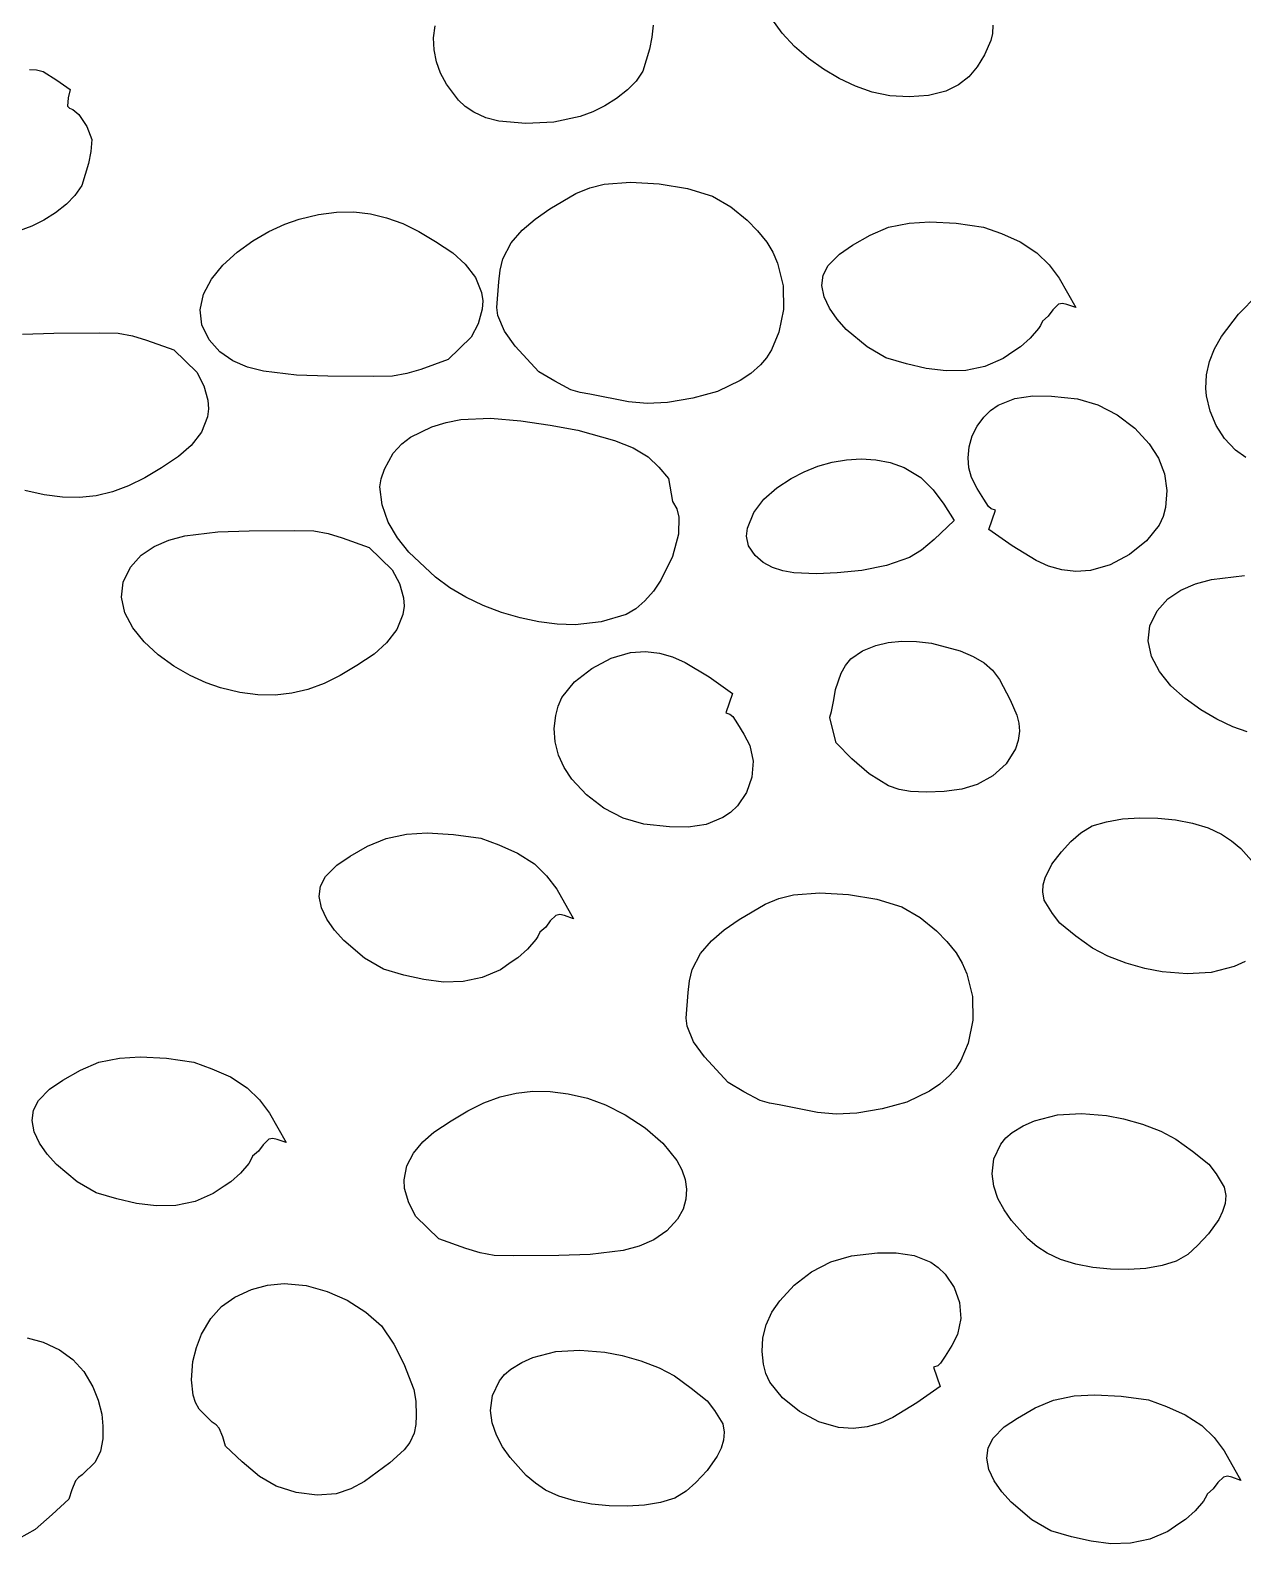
# Model space of a CAD drawing. Extents: x 2 to 598, y 382 to 3498.
# Drawn here: x 216.6 to 343.9, y 575.5 to 734.4 of the extents above; entities that cross this region are included whole.
import ezdxf

# ---------------------------------------------------------------- set-up
doc = ezdxf.new("R2010")
doc.units = 0

msp = doc.modelspace()

# ---------------------------------------------------------------- linework, layer by layer
at = {"layer": 'Calque 1'}
for p, q in [((258.961817, 733.6018), (259.107355, 734.854587)), ((282.011617, 734.9123), (281.88268, 733.678575)), ((295.577309, 734.087452), (294.469207, 735.600475)), ((296.875168, 732.69218), (295.577309, 734.087452)), ((317.693817, 734.9213), (317.65905, 734.063225)), ((259.015298, 732.338041), (258.961817, 733.6018)), ((258.961817, 733.6018), (258.961817, 733.6018)), ((281.88268, 733.678575), (281.635917, 732.4189)), ((298.32893, 731.426512), (296.875168, 732.69218)), ((317.479655, 733.298225), (316.803417, 731.7995)), ((317.65905, 734.063225), (317.479655, 733.298225)), ((259.262542, 731.08855), (259.015298, 732.338041)), ((259.698298, 729.878584), (259.262542, 731.08855)), ((281.635917, 732.4189), (280.942917, 730.0992)), ((299.904739, 730.302299), (298.32893, 731.426512)), ((316.803417, 731.7995), (316.061245, 730.562555)), ((216.525017, 730.2587), (217.266397, 730.21995)), ((217.266397, 730.21995), (217.970427, 730.0417)), ((217.970427, 730.0417), (219.403827, 729.156963)), ((260.317317, 728.7334), (259.698298, 729.878584)), ((280.942917, 730.0992), (280.226592, 729.049037)), ((301.568744, 729.331392), (299.904739, 730.302299)), ((303.287088, 728.525642), (301.568744, 729.331392)), ((315.176217, 729.513887), (314.095289, 728.659527)), ((316.061245, 730.562555), (315.176217, 729.513887)), ((219.403827, 729.156963), (220.781127, 728.1772)), ((220.781127, 728.1772), (220.591227, 727.299613)), ((261.566617, 727.064087), (260.317317, 728.7334)), ((279.339417, 728.1479), (278.179921, 727.220162)), ((280.226592, 729.049037), (279.339417, 728.1479)), ((305.025917, 727.8969), (303.287088, 728.525642)), ((306.869095, 727.506858), (305.025917, 727.8969)), ((312.765417, 728.0055), (310.942601, 727.543636)), ((314.095289, 728.659527), (312.765417, 728.0055)), ((220.591227, 727.299613), (220.523727, 726.4212)), ((220.523727, 726.4212), (220.737527, 726.21685)), ((220.737527, 726.21685), (221.058127, 726.074)), ((262.292001, 726.388323), (261.566617, 727.064087)), ((263.167817, 725.7847), (262.292001, 726.388323)), ((276.960672, 726.447842), (275.685967, 725.822267)), ((278.179921, 727.220162), (276.960672, 726.447842)), ((308.909242, 727.383262), (306.869095, 727.506858)), ((310.942601, 727.543636), (308.909242, 727.383262)), ((221.058127, 726.074), (221.691627, 725.5536)), ((221.691627, 725.5536), (222.524777, 724.29645)), ((264.459967, 725.184706), (263.167817, 725.7847)), ((265.813617, 724.829175), (264.459967, 725.184706)), ((268.631017, 724.592), (265.813617, 724.829175)), ((271.572094, 724.739277), (268.631017, 724.592)), ((274.360105, 725.334762), (271.572094, 724.739277)), ((275.685967, 725.822267), (274.360105, 725.334762)), ((222.524777, 724.29645), (223.077127, 722.9088)), ((222.94794, 721.675075), (222.700927, 720.4154)), ((223.077127, 722.9088), (222.94794, 721.675075)), ((222.700927, 720.4154), (222.008427, 718.0956)), ((275.358608, 717.836141), (276.889917, 718.2202)), ((276.889917, 718.2202), (279.63034, 718.432698)), ((279.63034, 718.432698), (282.653804, 718.272887)), ((282.653804, 718.272887), (285.63585, 717.772408)), ((221.292102, 717.045513), (220.404927, 716.1443)), ((222.008427, 718.0956), (221.292102, 717.045513)), ((271.169417, 715.64), (273.890017, 717.2373)), ((273.890017, 717.2373), (275.358608, 717.836141)), ((285.63585, 717.772408), (288.252017, 716.9629)), ((288.252017, 716.9629), (290.178242, 715.852687)), ((219.245427, 715.216617), (218.026168, 714.444378)), ((220.404927, 716.1443), (219.245427, 715.216617)), ((244.838817, 714.5645), (246.861885, 715.035329)), ((246.861885, 715.035329), (248.765998, 715.283042)), ((248.765998, 715.283042), (250.577533, 715.309737)), ((250.577533, 715.309737), (252.322867, 715.117513)), ((252.322867, 715.117513), (254.028376, 714.708468)), ((269.61672, 714.544994), (271.169417, 715.64)), ((290.178242, 715.852687), (291.893717, 714.4478)), ((216.751451, 713.8189), (215.425577, 713.3315)), ((218.026168, 714.444378), (216.751451, 713.8189)), ((241.665603, 713.263577), (243.32684, 714.038859)), ((243.32684, 714.038859), (244.838817, 714.5645)), ((254.028376, 714.708468), (255.720436, 714.084702)), ((255.720436, 714.084702), (257.425424, 713.248313)), ((268.257242, 713.396775), (269.61672, 714.544994)), ((291.893717, 714.4478), (292.976592, 713.332013)), ((304.80403, 712.872312), (306.749317, 713.7064)), ((306.749317, 713.7064), (308.910005, 714.140362)), ((308.910005, 714.140362), (311.084417, 714.2696)), ((311.084417, 714.2696), (313.838605, 714.125075)), ((313.838605, 714.125075), (316.705817, 713.7281)), ((316.705817, 713.7281), (318.605917, 713.034)), ((238.314855, 711.082238), (239.959982, 712.26819)), ((239.959982, 712.26819), (241.665603, 713.263577)), ((257.425424, 713.248313), (259.169717, 712.2014)), ((259.169717, 712.2014), (260.970617, 711.0092)), ((266.241017, 710.3938), (267.121751, 712.058619)), ((267.121751, 712.058619), (268.257242, 713.396775)), ((292.976592, 713.332013), (293.952517, 712.1281)), ((293.952517, 712.1281), (294.592014, 711.074506)), ((302.968617, 711.8202), (304.80403, 712.872312)), ((318.605917, 713.034), (320.569492, 712.160387)), ((320.569492, 712.160387), (322.327117, 711.0176)), ((236.835097, 709.735255), (238.314855, 711.082238)), ((260.970617, 711.0092), (262.290655, 709.84078)), ((265.957304, 709.200737), (266.241017, 710.3938)), ((294.592014, 711.074506), (295.090509, 709.946191)), ((300.395717, 709.6952), (301.573155, 710.892925)), ((301.573155, 710.892925), (302.968617, 711.8202)), ((322.327117, 711.0176), (323.610767, 709.775055)), ((235.625587, 708.25678), (236.835097, 709.735255)), ((262.290655, 709.84078), (263.360567, 708.441088)), ((265.825017, 707.9872), (265.957304, 709.200737)), ((295.090509, 709.946191), (295.67158, 707.5417)), ((299.735217, 707.6003), (299.868105, 708.674112)), ((299.868105, 708.674112), (300.395717, 709.6952)), ((323.610767, 709.775055), (324.675192, 708.363037)), ((234.791202, 706.676349), (235.625587, 708.25678)), ((263.360567, 708.441088), (264.007555, 706.845702)), ((265.604917, 705.2882), (265.825017, 707.9872)), ((295.67158, 707.5417), (295.709894, 705.067234)), ((299.969696, 706.407781), (299.735217, 707.6003)), ((299.735217, 707.6003), (299.735217, 707.6003)), ((324.675192, 708.363037), (326.424617, 705.2722)), ((234.436817, 705.0235), (234.791202, 706.676349)), ((264.007555, 706.845702), (264.118451, 705.985742)), ((264.118451, 705.985742), (264.058817, 705.0902)), ((300.525553, 705.21738), (299.969696, 706.407781)), ((324.583917, 705.6195), (324.004355, 705.050112)), ((325.015639, 705.708039), (324.583917, 705.6195)), ((325.479067, 705.602337), (325.015639, 705.708039)), ((326.424617, 705.2722), (325.479067, 705.602337)), ((343.482489, 704.598925), (345.503117, 706.6186)), ((234.626517, 703.459225), (234.436817, 705.0235)), ((234.436817, 705.0235), (234.436817, 705.0235)), ((264.058817, 705.0902), (263.627604, 703.579675)), ((265.706717, 704.4314), (265.604917, 705.2882)), ((265.604917, 705.2882), (265.604917, 705.2882)), ((266.396234, 702.804762), (265.706717, 704.4314)), ((295.709894, 705.067234), (295.219617, 702.6754)), ((301.328908, 704.062367), (300.525553, 705.21738)), ((302.30588, 702.976012), (301.328908, 704.062367)), ((323.514717, 704.3839), (322.901317, 703.8636)), ((324.004355, 705.050112), (323.514717, 704.3839)), ((341.692842, 702.241), (343.482489, 704.598925)), ((215.774458, 702.469983), (219.074217, 702.5775)), ((219.074217, 702.5775), (223.824817, 702.6205)), ((223.824817, 702.6205), (225.843817, 702.5775)), ((225.843817, 702.5775), (227.34339, 702.295342)), ((227.34339, 702.295342), (228.820005, 701.855263)), ((235.397017, 701.8816), (234.626517, 703.459225)), ((263.627604, 703.579675), (262.890917, 702.1632)), ((267.52063, 701.2217), (266.396234, 702.804762)), ((295.219617, 702.6754), (294.44818, 700.852575)), ((304.48515, 701.142364), (302.30588, 702.976012)), ((322.485817, 703.0827), (321.607255, 702.058162)), ((322.683717, 703.4078), (322.485817, 703.0827)), ((322.901317, 703.8636), (322.683717, 703.4078)), ((228.820005, 701.855263), (231.683317, 700.8211)), ((231.683317, 700.8211), (234.098117, 698.4796)), ((236.519123, 700.630578), (235.397017, 701.8816)), ((262.890917, 702.1632), (260.476117, 699.8218)), ((270.021617, 698.5346), (267.52063, 701.2217)), ((294.44818, 700.852575), (293.918344, 700.005437)), ((306.472317, 699.9826), (304.48515, 701.142364)), ((320.605317, 701.1531), (319.892717, 700.6979)), ((321.607255, 702.058162), (320.605317, 701.1531)), ((340.447058, 699.6157), (340.982412, 700.957342)), ((340.982412, 700.957342), (341.692842, 702.241)), ((237.879239, 699.696825), (236.519123, 700.630578)), ((239.420738, 699.032284), (237.879239, 699.696825)), ((260.476117, 699.8218), (257.612805, 698.787838)), ((293.279617, 699.2498), (292.265848, 698.355976)), ((293.918344, 700.005437), (293.279617, 699.2498)), ((308.623567, 699.360512), (306.472317, 699.9826)), ((310.708217, 698.8768), (308.623567, 699.360512)), ((318.764617, 699.9175), (316.850703, 699.09152)), ((319.892717, 700.6979), (318.764617, 699.9175)), ((340.125889, 698.224933), (340.447058, 699.6157)), ((234.098117, 698.4796), (234.834805, 697.063175)), ((241.086992, 698.5889), (239.420738, 699.032284)), ((244.567258, 698.173375), (241.086992, 698.5889)), ((247.867017, 698.0658), (244.567258, 698.173375)), ((252.617617, 698.0228), (247.867017, 698.0658)), ((254.636617, 698.0658), (252.617617, 698.0228)), ((256.13619, 698.347895), (254.636617, 698.0658)), ((257.612805, 698.787838), (256.13619, 698.347895)), ((271.682442, 697.549212), (270.021617, 698.5346)), ((273.386317, 696.6479), (271.682442, 697.549212)), ((291.168414, 697.604623), (288.773542, 696.474837)), ((292.265848, 698.355976), (291.168414, 697.604623)), ((312.778, 698.621261), (310.708217, 698.8768)), ((314.84033, 698.676137), (312.778, 698.621261)), ((316.850703, 699.09152), (314.84033, 698.676137)), ((340.058017, 696.7939), (340.125889, 698.224933)), ((234.834805, 697.063175), (235.266017, 695.5527)), ((274.36083, 696.375062), (273.386317, 696.6479)), ((275.366017, 696.1926), (274.36083, 696.375062)), ((279.41958, 695.365037), (275.366017, 696.1926)), ((288.773542, 696.474837), (286.196983, 695.751458)), ((320.007942, 695.727337), (321.906633, 696.017717)), ((321.906633, 696.017717), (323.864517, 695.9854)), ((323.864517, 695.9854), (326.576517, 695.7032)), ((340.058117, 696.7939), (340.058017, 696.7939)), ((340.139117, 696.0172), (340.058117, 696.7939)), ((340.516584, 694.395547), (340.139117, 696.0172)), ((235.325655, 694.657147), (235.214769, 693.797219)), ((235.266017, 695.5527), (235.325655, 694.657147)), ((281.380365, 695.210686), (279.41958, 695.365037)), ((283.540717, 695.3255), (281.380365, 695.210686)), ((286.196983, 695.751458), (283.540717, 695.3255)), ((316.738917, 693.7742), (317.462724, 694.465617)), ((317.462724, 694.465617), (318.256139, 695.013189)), ((318.256139, 695.013189), (320.007942, 695.727337)), ((326.576517, 695.7032), (328.735472, 695.066719)), ((328.735472, 695.066719), (330.768605, 694.003975)), ((341.13378, 692.885925), (340.516584, 694.395547)), ((235.214769, 693.797219), (234.567805, 692.201975)), ((258.766617, 692.7495), (260.268882, 693.22286)), ((260.268882, 693.22286), (261.806465, 693.513092)), ((261.806465, 693.513092), (264.94643, 693.652338)), ((264.94643, 693.652338), (268.104187, 693.383564)), ((268.104187, 693.383564), (271.197417, 692.9231)), ((271.197417, 692.9231), (274.106817, 692.4028)), ((315.532742, 691.793525), (316.048792, 692.84045)), ((316.048792, 692.84045), (316.738917, 693.7742)), ((330.768605, 694.003975), (332.591119, 692.609394)), ((342.015744, 691.516441), (341.13378, 692.885925)), ((234.567805, 692.201975), (233.497897, 690.802444)), ((255.613945, 690.968442), (256.533142, 691.682037)), ((256.533142, 691.682037), (258.766617, 692.7495)), ((274.106817, 692.4028), (277.95683, 691.331475)), ((277.95683, 691.331475), (279.923531, 690.543062)), ((315.207005, 690.672012), (315.532742, 691.793525)), ((332.591119, 692.609394), (334.118217, 690.9774)), ((343.187517, 690.3152), (342.015744, 691.516441)), ((232.177817, 689.6341), (230.376917, 688.4415)), ((233.497897, 690.802444), (232.177817, 689.6341)), ((253.796405, 688.305725), (254.709017, 689.9962)), ((254.709017, 689.9962), (255.613945, 690.968442)), ((279.923531, 690.543062), (281.509917, 689.606)), ((281.509917, 689.606), (282.611855, 688.513262)), ((315.087817, 689.5145), (315.207005, 690.672012)), ((334.118217, 690.9774), (335.09129, 689.461005)), ((344.262794, 689.540658), (343.187517, 690.3152)), ((230.376917, 688.4415), (228.632567, 687.394583)), ((253.444362, 687.287313), (253.796405, 688.305725)), ((282.611855, 688.513262), (283.628217, 687.3297)), ((296.526917, 687.3325), (297.889817, 688.035885)), ((297.889817, 688.035885), (299.326592, 688.608494)), ((299.326592, 688.608494), (300.81733, 689.035743)), ((300.81733, 689.035743), (302.342117, 689.30305)), ((302.342117, 689.30305), (303.881042, 689.395832)), ((303.881042, 689.395832), (305.414192, 689.299506)), ((305.414192, 689.299506), (306.921655, 688.99949)), ((306.921655, 688.99949), (308.383517, 688.4812)), ((308.383517, 688.4812), (310.129128, 687.440339)), ((315.171904, 688.463375), (315.087817, 689.5145)), ((315.087817, 689.5145), (315.087817, 689.5145)), ((315.452117, 687.4433), (315.171904, 688.463375)), ((335.09129, 689.461005), (335.72228, 687.818487)), ((226.927551, 686.558183), (225.235488, 685.934401)), ((228.632567, 687.394583), (226.927551, 686.558183)), ((253.303417, 686.4408), (253.444362, 687.287313)), ((253.54175, 684.556631), (253.303417, 686.4408)), ((253.303417, 686.4408), (253.303417, 686.4408)), ((283.628217, 687.3297), (284.063317, 684.9231)), ((295.023837, 686.355627), (296.526917, 687.3325)), ((310.129128, 687.440339), (311.43733, 686.141712)), ((316.05933, 686.266475), (315.452117, 687.4433)), ((335.72228, 687.818487), (335.976787, 686.086027)), ((218.069077, 685.607475), (216.046017, 686.0783)), ((219.97317, 685.359773), (218.069077, 685.607475)), ((221.784681, 685.333095), (219.97317, 685.359773)), ((223.529992, 685.525338), (221.784681, 685.333095)), ((225.235488, 685.934401), (223.529992, 685.525338)), ((284.063317, 684.9231), (284.500072, 684.140673)), ((292.576465, 683.76753), (293.65993, 685.175437)), ((293.65993, 685.175437), (295.023837, 686.355627)), ((311.43733, 686.141712), (312.53495, 684.619905)), ((316.738917, 685.1669), (316.05933, 686.266475)), ((317.229004, 684.40485), (316.738917, 685.1669)), ((335.976787, 686.086027), (335.820417, 684.2998)), ((254.193005, 682.756875), (253.54175, 684.556631)), ((284.500072, 684.140673), (284.707955, 683.280837)), ((284.707955, 683.280837), (284.677217, 681.4975)), ((291.914717, 682.1075), (292.576465, 683.76753)), ((312.53495, 684.619905), (313.648817, 682.9095)), ((317.530762, 684.148662), (317.229004, 684.40485)), ((317.273217, 681.9801), (317.966217, 683.9959)), ((317.966217, 683.9959), (317.530762, 684.148662)), ((335.570842, 683.327675), (335.167217, 682.4136)), ((335.820417, 684.2998), (335.570842, 683.327675)), ((232.820555, 681.312638), (236.301022, 681.728139)), ((236.301022, 681.728139), (239.600917, 681.8357)), ((239.600917, 681.8357), (244.351017, 681.8787)), ((244.351017, 681.8787), (246.370017, 681.8357)), ((246.370017, 681.8357), (247.869589, 681.553605)), ((255.161565, 681.091706), (254.193005, 682.756875)), ((291.807817, 681.2801), (291.914717, 682.1075)), ((313.648817, 682.9095), (311.53463, 680.916737)), ((319.721856, 680.24592), (317.273217, 681.9801)), ((335.167217, 682.4136), (333.844206, 680.772237)), ((228.252445, 679.270951), (229.612619, 680.204717)), ((229.612619, 680.204717), (231.154201, 680.86926)), ((231.154201, 680.86926), (232.820555, 681.312638)), ((247.869589, 681.553605), (249.346192, 681.113663)), ((249.346192, 681.113663), (252.209417, 680.0797)), ((252.209417, 680.0797), (254.624217, 677.7382)), ((256.351817, 679.6113), (255.161565, 681.091706)), ((284.677217, 681.4975), (284.062833, 679.144328)), ((292.027667, 680.250062), (291.807817, 681.2801)), ((291.807817, 681.2801), (291.807817, 681.2801)), ((292.726617, 679.2456), (292.027667, 680.250062)), ((311.53463, 680.916737), (310.214009, 679.817198)), ((322.233505, 678.712037), (319.721856, 680.24592)), ((333.844206, 680.772237), (332.048855, 679.34305)), ((227.130317, 678.0199), (228.252445, 679.270951)), ((259.142817, 676.9665), (256.351817, 679.6113)), ((284.062833, 679.144328), (282.835567, 676.65325)), ((293.561348, 678.511608), (292.726617, 679.2456)), ((294.547187, 677.984891), (293.561348, 678.511608)), ((308.957617, 679.0286), (306.51018, 678.192925)), ((310.214009, 679.817198), (308.957617, 679.0286)), ((323.553284, 678.13114), (322.233505, 678.712037)), ((332.048855, 679.34305), (330.011384, 678.262012)), ((226.359792, 676.442263), (227.130317, 678.0199)), ((254.624217, 677.7382), (255.360946, 676.321813)), ((260.659271, 675.864432), (259.142817, 676.9665)), ((295.643438, 677.634146), (294.547187, 677.984891)), ((296.809405, 677.428075), (295.643438, 677.634146)), ((299.187703, 677.324747), (296.809405, 677.428075)), ((301.356517, 677.4245), (299.187703, 677.324747)), ((303.949717, 677.6628), (301.356517, 677.4245)), ((306.51018, 678.192925), (303.949717, 677.6628)), ((324.937209, 677.733436), (323.553284, 678.13114)), ((326.40141, 677.563298), (324.937209, 677.733436)), ((327.962017, 677.6651), (326.40141, 677.563298)), ((330.011384, 678.262012), (327.962017, 677.6651)), ((340.653955, 676.72515), (344.134422, 677.140581)), ((226.170217, 674.8779), (226.359792, 676.442263)), ((255.360946, 676.321813), (255.792117, 674.8113)), ((262.347026, 674.872975), (260.659271, 675.864432)), ((282.041457, 675.497131), (281.153351, 674.475897)), ((282.835567, 676.65325), (282.041457, 675.497131)), ((336.085845, 674.683437), (337.446019, 675.617244)), ((337.446019, 675.617244), (338.987601, 676.281791)), ((338.987601, 676.281791), (340.653955, 676.72515)), ((226.524569, 673.22508), (226.170217, 674.8779)), ((226.170217, 674.8779), (226.170217, 674.8779)), ((255.851777, 673.915726), (255.740948, 673.055742)), ((255.792117, 674.8113), (255.851777, 673.915726)), ((264.166065, 674.005212), (262.347026, 674.872975)), ((266.076367, 673.274225), (264.166065, 674.005212)), ((281.153351, 674.475897), (280.190991, 673.646002)), ((334.963717, 673.4323), (336.085845, 674.683437)), ((227.35893, 671.644663), (226.524569, 673.22508)), ((255.740948, 673.055742), (255.094167, 671.460338)), ((268.037913, 672.693098), (266.076367, 673.274225)), ((270.010683, 672.274913), (268.037913, 672.693098)), ((271.954657, 672.032752), (270.010683, 672.274913)), ((276.559642, 672.292075), (273.829817, 671.9797)), ((279.174117, 673.0639), (276.559642, 672.292075)), ((280.190991, 673.646002), (279.174117, 673.0639)), ((334.193142, 671.854425), (334.963717, 673.4323)), ((228.568422, 670.166189), (227.35893, 671.644663)), ((255.094167, 671.460338), (254.024461, 670.060664)), ((273.829817, 671.9797), (271.954657, 672.032752)), ((334.003517, 670.2899), (334.193142, 671.854425)), ((230.048167, 668.8192), (228.568422, 670.166189)), ((254.024461, 670.060664), (252.704517, 668.8923)), ((277.598586, 668.47808), (279.647917, 669.0749)), ((279.647917, 669.0749), (281.208496, 669.176728)), ((281.208496, 669.176728), (282.672683, 669.006658)), ((282.672683, 669.006658), (284.056606, 668.60905)), ((302.780017, 668.3841), (304.019705, 669.229475)), ((304.019705, 669.229475), (305.392817, 669.7933)), ((305.392817, 669.7933), (306.68891, 670.122636)), ((306.68891, 670.122636), (308.133237, 670.260859)), ((308.133237, 670.260859), (309.66977, 670.224347)), ((309.66977, 670.224347), (311.24248, 670.029475)), ((311.24248, 670.029475), (314.272315, 669.230153)), ((314.272315, 669.230153), (315.617385, 668.658455)), ((334.357902, 668.637072), (334.003517, 670.2899)), ((334.003517, 670.2899), (334.003517, 670.2899)), ((231.693287, 667.633236), (230.048167, 668.8192)), ((233.398905, 666.637838), (231.693287, 667.633236)), ((250.903017, 667.7001), (249.158699, 666.653183)), ((252.704517, 668.8923), (250.903017, 667.7001)), ((273.766136, 665.968227), (275.561292, 667.397237)), ((275.561292, 667.397237), (277.598586, 668.47808)), ((284.056606, 668.60905), (285.376392, 668.028262)), ((285.376392, 668.028262), (287.888064, 666.494586)), ((301.76788, 666.882775), (302.227762, 667.694797)), ((302.227762, 667.694797), (302.780017, 668.3841)), ((315.617385, 668.658455), (316.774517, 667.9939)), ((316.774517, 667.9939), (317.66584, 667.201384)), ((335.192287, 667.056698), (334.357902, 668.637072)), ((235.06014, 665.862545), (233.398905, 666.637838)), ((236.572117, 665.3369), (235.06014, 665.862545)), ((247.453708, 665.816783), (245.761658, 665.193001)), ((249.158699, 666.653183), (247.453708, 665.816783)), ((272.443217, 664.3269), (273.766136, 665.968227)), ((287.888064, 666.494586), (290.336717, 664.7605)), ((301.156917, 665.1755), (301.76788, 666.882775)), ((317.66584, 667.201384), (318.402505, 666.215875)), ((318.402505, 666.215875), (319.525817, 664.0918)), ((336.401797, 665.578303), (335.192287, 667.056698)), ((238.59521, 664.866075), (236.572117, 665.3369)), ((240.499326, 664.618373), (238.59521, 664.866075)), ((242.310851, 664.591695), (240.499326, 664.618373)), ((244.056167, 664.783938), (242.310851, 664.591695)), ((245.761658, 665.193001), (244.056167, 664.783938)), ((272.039342, 663.412862), (272.443217, 664.3269)), ((290.336717, 664.7605), (289.644217, 662.7446)), ((300.998217, 664.0918), (301.156917, 665.1755)), ((337.881555, 664.231412), (336.401797, 665.578303)), ((339.526682, 663.045551), (337.881555, 664.231412)), ((271.789517, 662.4407), (272.039342, 663.412862)), ((289.644217, 662.7446), (290.07958, 662.59188)), ((290.07958, 662.59188), (290.381142, 662.335687)), ((300.558417, 662.2878), (300.740917, 662.8557)), ((300.740917, 662.8557), (300.998217, 664.0918)), ((319.525817, 664.0918), (320.19808, 662.5007)), ((341.232303, 662.050245), (339.526682, 663.045551)), ((271.632417, 661.0977), (271.789517, 662.4407)), ((271.728048, 659.671252), (271.632417, 661.0977)), ((271.632417, 661.0977), (271.632417, 661.0977)), ((290.381142, 662.335687), (290.871017, 661.5736)), ((290.871017, 661.5736), (291.550555, 660.474062)), ((300.563117, 662.2881), (300.558417, 662.2878)), ((300.563117, 662.2051), (300.563117, 662.2881)), ((301.255617, 659.582), (300.563117, 662.2051)), ((320.19808, 662.5007), (320.427265, 661.646191)), ((320.427265, 661.646191), (320.495717, 660.7959)), ((342.89354, 661.27502), (341.232303, 662.050245)), ((344.405517, 660.7494), (342.89354, 661.27502)), ((272.082242, 658.293712), (271.728048, 659.671252)), ((291.550555, 660.474062), (292.157717, 659.2972)), ((302.900642, 657.898859), (301.255617, 659.582)), ((320.367978, 659.841493), (320.078569, 658.953248)), ((320.495717, 660.7959), (320.367978, 659.841493)), ((272.676473, 656.984517), (272.082242, 658.293712)), ((292.157717, 659.2972), (292.511422, 657.648242)), ((304.709842, 656.309225), (302.900642, 657.898859)), ((320.078569, 658.953248), (319.09293, 657.388762)), ((273.492217, 655.7631), (272.676473, 656.984517)), ((292.511422, 657.648242), (292.38163, 655.964362)), ((306.74168, 655.076853), (304.709842, 656.309225)), ((319.09293, 657.388762), (317.695184, 656.12947)), ((275.019237, 654.131014), (273.492217, 655.7631)), ((292.38163, 655.964362), (291.818206, 654.364202)), ((307.859357, 654.677064), (306.74168, 655.076853)), ((309.054617, 654.4655), (307.859357, 654.677064)), ((314.43905, 654.721775), (312.58308, 654.466975)), ((316.041717, 655.2024), (314.43905, 654.721775)), ((317.695184, 656.12947), (316.041717, 655.2024)), ((276.84158, 652.736237), (275.019237, 654.131014)), ((291.818206, 654.364202), (290.871017, 652.9664)), ((310.709653, 654.395662), (309.054617, 654.4655)), ((312.58308, 654.466975), (310.709653, 654.395662)), ((278.87454, 651.673317), (276.84158, 652.736237)), ((281.033417, 651.0368), (278.87454, 651.673317)), ((289.353794, 651.727409), (287.60198, 651.01325)), ((290.147209, 652.274983), (289.353794, 651.727409)), ((290.871017, 652.9664), (290.147209, 652.274983)), ((329.618004, 651.300801), (331.314198, 651.586916)), ((331.314198, 651.586916), (333.13734, 651.711897)), ((333.13734, 651.711897), (335.017167, 651.6782)), ((335.017167, 651.6782), (336.883419, 651.488278)), ((336.883419, 651.488278), (338.665836, 651.144584)), ((253.964317, 649.5507), (256.124755, 649.984925)), ((256.124755, 649.984925), (258.298917, 650.1145)), ((258.298917, 650.1145), (261.053142, 649.969713)), ((261.053142, 649.969713), (263.920317, 649.5724)), ((283.745317, 650.7551), (281.033417, 651.0368)), ((285.703259, 650.722841), (283.745317, 650.7551)), ((287.60198, 651.01325), (285.703259, 650.722841)), ((325.902117, 649.2036), (326.921392, 650.1436)), ((326.921392, 650.1436), (328.119017, 650.8511)), ((328.119017, 650.8511), (329.618004, 651.300801)), ((338.665836, 651.144584), (340.294155, 650.649574)), ((340.294155, 650.649574), (341.698117, 650.0057)), ((341.698117, 650.0057), (342.767537, 649.297564)), ((250.183717, 647.6645), (252.01908, 648.716613)), ((252.01908, 648.716613), (253.964317, 649.5507)), ((263.920317, 649.5724), (265.821017, 648.8784)), ((265.821017, 648.8784), (267.784555, 648.005038)), ((324.888631, 648.12933), (325.902117, 649.2036)), ((342.767537, 649.297564), (343.72233, 648.475587)), ((343.72233, 648.475587), (345.419317, 646.58)), ((247.610217, 645.5396), (248.787917, 646.737238)), ((248.787917, 646.737238), (250.183717, 647.6645)), ((267.784555, 648.005038), (269.542217, 646.8625)), ((269.542217, 646.8625), (270.825865, 645.619863)), ((323.177409, 645.415739), (323.905305, 646.842312)), ((323.905305, 646.842312), (324.888631, 648.12933)), ((247.082655, 644.518463), (247.610217, 645.5396)), ((270.825865, 645.619863), (271.89028, 644.20765)), ((322.979646, 644.672991), (323.177409, 645.415739)), ((246.949817, 643.4446), (247.082655, 644.518463)), ((271.89028, 644.20765), (273.639617, 641.1166)), ((295.234808, 643.226577), (296.766117, 643.6106)), ((296.766117, 643.6106), (299.506462, 643.823056)), ((299.506462, 643.823056), (302.529755, 643.66325)), ((302.529755, 643.66325), (305.511628, 643.162794)), ((322.930217, 643.9228), (322.979646, 644.672991)), ((323.091417, 643.0681), (322.930217, 643.9228)), ((322.930217, 643.9228), (322.930217, 643.9228)), ((247.184263, 642.252081), (246.949817, 643.4446)), ((246.949817, 643.4446), (246.949817, 643.4446)), ((247.740095, 641.061681), (247.184263, 642.252081)), ((291.045617, 641.0309), (293.766217, 642.627912)), ((293.766217, 642.627912), (295.234808, 643.226577)), ((305.511628, 643.162794), (308.127717, 642.3533)), ((308.127717, 642.3533), (310.05423, 641.243125)), ((323.94513, 641.673137), (323.091417, 643.0681)), ((248.543432, 639.906672), (247.740095, 641.061681)), ((271.219142, 640.894475), (270.729717, 640.2283)), ((271.798417, 641.4639), (271.219142, 640.894475)), ((272.230273, 641.552425), (271.798417, 641.4639)), ((272.693892, 641.4467), (272.230273, 641.552425)), ((273.639617, 641.1166), (272.693892, 641.4467)), ((289.49292, 639.935816), (291.045617, 641.0309)), ((310.05423, 641.243125), (311.769917, 639.8382)), ((324.714617, 640.6615), (323.94513, 641.673137)), ((326.408031, 639.298912), (324.714617, 640.6615)), ((249.520392, 638.820325), (248.543432, 639.906672)), ((251.699651, 636.986706), (249.520392, 638.820325)), ((269.700317, 638.9271), (268.821829, 637.902488)), ((269.898217, 639.2521), (269.700317, 638.9271)), ((270.116317, 639.7079), (269.898217, 639.2521)), ((270.729717, 640.2283), (270.116317, 639.7079)), ((286.997951, 637.449097), (288.133442, 638.787425)), ((288.133442, 638.787425), (289.49292, 639.935816)), ((311.769917, 639.8382), (312.85278, 638.72245)), ((328.158827, 638.0162), (326.408031, 639.298912)), ((268.821829, 637.902488), (267.819817, 636.9975)), ((286.117217, 635.7842), (286.997951, 637.449097)), ((312.85278, 638.72245), (313.828617, 637.5185)), ((313.828617, 637.5185), (314.468125, 636.464906)), ((329.758443, 637.185798), (328.158827, 638.0162)), ((331.68021, 636.452287), (329.758443, 637.185798)), ((253.686817, 635.827), (251.699651, 636.986706)), ((255.838142, 635.2049), (253.686817, 635.827)), ((265.979117, 635.7619), (264.065245, 634.935905)), ((267.107217, 636.5422), (265.979117, 635.7619)), ((267.819817, 636.9975), (267.107217, 636.5422)), ((285.833505, 634.591137), (286.117217, 635.7842)), ((314.468125, 636.464906), (314.966587, 635.336591)), ((333.667283, 635.882933), (331.68021, 636.452287)), ((335.462817, 635.545), (333.667283, 635.882933)), ((343.028681, 636.090161), (340.608005, 635.474487)), ((344.204891, 636.620748), (343.028681, 636.090161)), ((257.922717, 634.7211), (255.838142, 635.2049)), ((259.992514, 634.465577), (257.922717, 634.7211)), ((262.054867, 634.520488), (259.992514, 634.465577)), ((264.065245, 634.935905), (262.054867, 634.520488)), ((285.701217, 633.3776), (285.833505, 634.591137)), ((314.966587, 635.336591), (315.547505, 632.9321)), ((338.088984, 635.338495), (335.462817, 635.545)), ((340.608005, 635.474487), (338.088984, 635.338495)), ((285.481017, 630.6791), (285.701217, 633.3776)), ((315.547505, 632.9321), (315.585628, 630.457634)), ((285.582317, 629.8218), (285.481017, 630.6791)), ((285.481017, 630.6791), (285.481017, 630.6791)), ((286.27197, 628.195162), (285.582317, 629.8218)), ((315.585628, 630.457634), (315.095217, 628.0658)), ((287.396567, 626.6121), (286.27197, 628.195162)), ((315.095217, 628.0658), (314.32408, 626.243012)), ((221.859685, 625.209413), (223.804917, 626.0435)), ((223.804917, 626.0435), (225.965617, 626.477725)), ((225.965617, 626.477725), (228.140117, 626.6073)), ((228.140117, 626.6073), (230.894255, 626.462475)), ((230.894255, 626.462475), (233.761417, 626.0652)), ((233.761417, 626.0652), (235.661617, 625.3717)), ((289.897817, 623.925), (287.396567, 626.6121)), ((314.32408, 626.243012), (313.79445, 625.395852)), ((220.024327, 624.1573), (221.859685, 625.209413)), ((235.661617, 625.3717), (237.625155, 624.498088)), ((237.625155, 624.498088), (239.382817, 623.3553)), ((313.155817, 624.6402), (312.142048, 623.746402)), ((313.79445, 625.395852), (313.155817, 624.6402)), ((217.451317, 622.0329), (218.628772, 623.230325)), ((218.628772, 623.230325), (220.024327, 624.1573)), ((239.382817, 623.3553), (240.666465, 622.112741)), ((267.648079, 622.816563), (269.393315, 623.008805)), ((269.393315, 623.008805), (271.204772, 622.982127)), ((271.204772, 622.982127), (273.108842, 622.734425)), ((291.558642, 622.939862), (289.897817, 623.925)), ((293.262517, 622.0388), (291.558642, 622.939862)), ((311.044614, 622.995116), (308.649742, 621.865525)), ((312.142048, 623.746402), (311.044614, 622.995116)), ((216.923755, 621.011513), (217.451317, 622.0329)), ((240.666465, 622.112741), (241.73088, 620.7007)), ((262.545784, 620.947317), (264.250706, 621.783717)), ((264.250706, 621.783717), (265.942674, 622.407499)), ((265.942674, 622.407499), (267.648079, 622.816563)), ((273.108842, 622.734425), (275.131917, 622.2636)), ((275.131917, 622.2636), (277.017787, 621.580105)), ((277.017787, 621.580105), (279.093097, 620.528805)), ((294.236992, 621.766), (293.262517, 622.0388)), ((295.242217, 621.5835), (294.236992, 621.766)), ((299.295742, 620.756012), (295.242217, 621.5835)), ((308.649742, 621.865525), (306.073183, 621.142322)), ((216.790917, 619.9374), (216.923755, 621.011513)), ((217.025367, 618.744881), (216.790917, 619.9374)), ((216.790917, 619.9374), (216.790917, 619.9374)), ((241.73088, 620.7007), (243.480217, 617.6099)), ((259.000117, 618.7082), (260.801517, 619.9004)), ((260.801517, 619.9004), (262.545784, 620.947317)), ((279.093097, 620.528805), (281.16232, 619.164761)), ((301.256551, 620.601642), (299.295742, 620.756012)), ((303.416917, 620.7164), (301.256551, 620.601642)), ((306.073183, 621.142322), (303.416917, 620.7164)), ((320.878643, 619.375352), (322.054855, 619.905939)), ((322.054855, 619.905939), (324.475542, 620.521612)), ((324.475542, 620.521612), (326.994592, 620.657605)), ((326.994592, 620.657605), (329.620817, 620.4511)), ((329.620817, 620.4511), (331.416295, 620.113089)), ((331.416295, 620.113089), (333.403342, 619.543562)), ((217.581209, 617.554481), (217.025367, 618.744881)), ((257.834936, 617.699264), (259.000117, 618.7082)), ((281.16232, 619.164761), (283.02993, 617.543038)), ((318.535617, 617.4378), (319.07488, 618.108887)), ((319.07488, 618.108887), (319.723717, 618.6734)), ((319.723717, 618.6734), (320.878643, 619.375352)), ((333.403342, 619.543562), (335.325101, 618.80988)), ((335.325101, 618.80988), (336.924717, 617.9794)), ((218.384559, 616.399472), (217.581209, 617.554481)), ((240.570817, 616.7211), (239.956917, 616.2007)), ((241.060242, 617.387275), (240.570817, 616.7211)), ((241.639517, 617.9567), (241.060242, 617.387275)), ((242.071253, 618.045303), (241.639517, 617.9567)), ((242.534705, 617.93975), (242.071253, 618.045303)), ((243.480217, 617.6099), (242.534705, 617.93975)), ((256.145373, 615.163705), (256.844767, 616.509813)), ((256.844767, 616.509813), (257.834936, 617.699264)), ((283.02993, 617.543038), (284.5004, 615.718697)), ((317.80333, 615.91275), (318.535617, 617.4378)), ((336.924717, 617.9794), (338.675292, 616.696937)), ((338.675292, 616.696937), (340.368417, 615.3346)), ((219.36153, 615.313125), (218.384559, 616.399472)), ((221.540794, 613.479506), (219.36153, 615.313125)), ((239.541417, 615.4204), (238.66293, 614.395825)), ((239.739417, 615.7454), (239.541417, 615.4204)), ((239.956917, 616.2007), (239.739417, 615.7454)), ((255.852517, 613.6848), (256.145373, 615.163705)), ((284.5004, 615.718697), (285.025607, 614.747752)), ((317.606017, 614.3409), (317.80333, 615.91275)), ((340.368417, 615.3346), (341.137905, 614.322962)), ((223.527917, 612.3198), (221.540794, 613.479506)), ((237.660917, 613.4908), (236.948317, 613.0355)), ((238.66293, 614.395825), (237.660917, 613.4908)), ((255.852917, 613.6848), (255.852517, 613.6848)), ((255.911917, 612.7892), (255.852917, 613.6848)), ((285.025607, 614.747752), (285.378206, 613.746802)), ((285.378206, 613.746802), (285.533758, 612.722728)), ((317.785426, 613.03187), (317.606017, 614.3409)), ((317.606017, 614.3409), (317.606017, 614.3409)), ((341.137905, 614.322962), (341.991617, 612.928)), ((225.679205, 611.697663), (223.527917, 612.3198)), ((235.820217, 612.2547), (233.906303, 611.428705)), ((236.948317, 613.0355), (235.820217, 612.2547)), ((256.343129, 611.278688), (255.911917, 612.7892)), ((285.533758, 612.722728), (285.46782, 611.682415)), ((318.222667, 611.754987), (317.785426, 613.03187)), ((318.866158, 610.539736), (318.222667, 611.754987)), ((341.991617, 612.928), (342.152975, 612.073293)), ((342.152975, 612.073293), (342.083755, 611.216352)), ((227.763817, 611.2139), (225.679205, 611.697663)), ((229.8336, 610.958377), (227.763817, 611.2139)), ((231.89593, 611.013288), (229.8336, 610.958377)), ((233.906303, 611.428705), (231.89593, 611.013288)), ((257.079817, 609.8623), (256.343129, 611.278688)), ((285.155954, 610.632745), (284.573717, 609.5806)), ((285.46782, 611.682415), (285.155954, 610.632745)), ((319.664317, 609.4156), (318.866158, 610.539736)), ((341.826003, 610.370831), (341.421767, 609.550387)), ((342.083755, 611.216352), (341.826003, 610.370831)), ((259.494617, 607.5208), (257.079817, 609.8623)), ((284.573717, 609.5806), (283.451607, 608.329492)), ((321.361192, 607.520312), (319.664317, 609.4156)), ((341.421767, 609.550387), (340.34203, 608.039355)), ((262.35788, 606.486838), (259.494617, 607.5208)), ((282.091481, 607.395698), (280.54997, 606.731153)), ((283.451607, 608.329492), (282.091481, 607.395698)), ((322.315998, 606.698514), (321.361192, 607.520312)), ((340.34203, 608.039355), (339.180917, 606.7925)), ((263.834487, 606.046895), (262.35788, 606.486838)), ((265.334017, 605.7648), (263.834487, 606.046895)), ((267.353017, 605.7218), (265.334017, 605.7648)), ((272.103717, 605.7648), (267.353017, 605.7218)), ((275.403434, 605.872333), (272.103717, 605.7648)), ((278.883705, 606.287788), (275.403434, 605.872333)), ((280.54997, 606.731153), (278.883705, 606.287788)), ((300.69652, 605.103161), (302.855517, 605.7396)), ((302.855517, 605.7396), (305.567417, 606.0218)), ((305.567417, 606.0218), (307.525359, 606.054116)), ((307.525359, 606.054116), (309.42408, 605.763725)), ((309.42408, 605.763725), (311.175894, 605.049547)), ((323.385517, 605.9905), (322.315998, 606.698514)), ((324.78942, 605.346597), (323.385517, 605.9905)), ((338.161567, 605.852537), (336.964017, 605.145)), ((339.180917, 606.7925), (338.161567, 605.852537)), ((296.840901, 602.645808), (298.663392, 604.040412)), ((298.663392, 604.040412), (300.69652, 605.103161)), ((311.175894, 605.049547), (311.969309, 604.50195)), ((311.969309, 604.50195), (312.693117, 603.8105)), ((312.693117, 603.8105), (313.640308, 602.412755)), ((326.417648, 604.851572), (324.78942, 605.346597)), ((328.199955, 604.507873), (326.417648, 604.851572)), ((330.066092, 604.31795), (328.199955, 604.507873)), ((331.945814, 604.284252), (330.066092, 604.31795)), ((333.768873, 604.409228), (331.945814, 604.284252)), ((335.465023, 604.695328), (333.768873, 604.409228)), ((336.964017, 605.145), (335.465023, 604.695328)), ((239.826217, 602.1879), (241.511892, 602.643838)), ((241.511892, 602.643838), (243.250817, 602.8168)), ((243.250817, 602.8168), (245.581637, 602.592256)), ((245.581637, 602.592256), (247.787031, 601.992375)), ((295.313817, 601.0138), (296.840901, 602.645808)), ((313.640308, 602.412755), (314.203742, 600.812612)), ((236.69818, 600.398488), (238.088822, 601.390455)), ((238.088822, 601.390455), (239.826217, 602.1879)), ((247.787031, 601.992375), (249.871995, 601.051281)), ((249.871995, 601.051281), (251.841527, 599.8031)), ((294.498208, 599.792384), (295.313817, 601.0138)), ((314.203742, 600.812612), (314.333564, 599.128714)), ((234.600717, 597.505), (235.565181, 599.130502)), ((235.565181, 599.130502), (236.69818, 600.398488)), ((251.841527, 599.8031), (253.484227, 598.3721)), ((293.904167, 598.4832), (294.498208, 599.792384)), ((314.333564, 599.128714), (313.979917, 597.4797)), ((234.05608, 596.103275), (234.600717, 597.505)), ((253.484227, 598.3721), (254.795923, 596.439488)), ((293.550126, 597.105691), (293.904167, 598.4832)), ((313.979917, 597.4797), (313.372667, 596.302875)), ((216.262548, 597.097988), (217.948227, 596.6423)), ((217.948227, 596.6423), (219.685566, 595.844798)), ((219.685566, 595.844798), (221.07619, 594.852813)), ((233.670517, 594.6432), (234.05608, 596.103275)), ((254.795923, 596.439488), (255.839727, 594.3832)), ((293.454517, 595.6793), (293.550126, 597.105691)), ((313.372667, 596.302875), (312.693117, 595.2033)), ((221.07619, 594.852813), (222.209207, 593.584845)), ((233.522217, 592.7105), (233.670517, 594.6432)), ((255.839727, 594.3832), (256.866532, 591.68475)), ((267.059517, 593.8213), (268.214471, 594.523252)), ((268.214471, 594.523252), (269.390697, 595.053839)), ((269.390697, 595.053839), (271.81138, 595.669512)), ((271.81138, 595.669512), (274.330406, 595.805505)), ((274.330406, 595.805505), (276.956617, 595.599)), ((276.956617, 595.599), (278.752139, 595.260989)), ((278.752139, 595.260989), (280.739192, 594.691462)), ((280.739192, 594.691462), (282.660958, 593.95778)), ((293.611617, 594.3362), (293.454517, 595.6793)), ((293.454517, 595.6793), (293.454517, 595.6793)), ((293.861192, 593.364075), (293.611617, 594.3362)), ((312.20303, 594.441212), (311.901272, 594.18502)), ((312.693117, 595.2033), (312.20303, 594.441212)), ((222.209207, 593.584845), (223.173727, 591.9594)), ((233.708517, 591.084638), (233.522217, 592.7105)), ((233.522217, 592.7105), (233.522217, 592.7105)), ((265.872017, 592.5852), (266.41098, 593.256537)), ((266.41098, 593.256537), (267.059517, 593.8213)), ((282.660958, 593.95778), (284.260617, 593.1273)), ((284.260617, 593.1273), (286.011405, 591.8448)), ((294.264817, 592.45), (293.861192, 593.364075)), ((311.901272, 594.18502), (311.465817, 594.0323)), ((311.465817, 594.0323), (312.158817, 592.0164)), ((223.173727, 591.9594), (223.718286, 590.557625)), ((233.960067, 590.319861), (233.708517, 591.084638)), ((256.866532, 591.68475), (257.091354, 590.463869)), ((265.13943, 591.060062), (265.872017, 592.5852)), ((286.011405, 591.8448), (287.704817, 590.4825)), ((295.587814, 590.80873), (294.264817, 592.45)), ((312.158817, 592.0164), (309.710164, 590.282356)), ((326.230655, 591.016575), (328.404817, 591.1459)), ((328.404817, 591.1459), (331.159292, 591.001112)), ((223.718286, 590.557625), (224.103927, 589.0975)), ((234.343317, 589.6135), (233.960067, 590.319861)), ((235.709117, 588.2694), (234.343317, 589.6135)), ((257.091354, 590.463869), (257.146127, 588.9629)), ((264.941817, 589.4882), (265.13943, 591.060062)), ((265.12124, 588.179306), (264.941817, 589.4882)), ((264.941817, 589.4882), (264.941817, 589.4882)), ((287.704817, 590.4825), (288.474292, 589.470862)), ((297.383142, 589.379737), (295.587814, 590.80873)), ((309.710164, 590.282356), (307.198492, 588.748675)), ((320.289517, 588.6964), (322.12493, 589.748512)), ((322.12493, 589.748512), (324.070217, 590.5826)), ((324.070217, 590.5826), (326.230655, 591.016575)), ((331.159292, 591.001112), (334.026717, 590.6038)), ((334.026717, 590.6038), (335.926817, 589.9103)), ((335.926817, 589.9103), (337.890367, 589.036687)), ((224.103927, 589.0975), (224.236261, 587.822761)), ((236.106842, 587.979438), (235.709117, 588.2694)), ((236.441417, 587.6405), (236.106842, 587.979438)), ((257.10259, 588.017413), (256.908827, 587.0984)), ((257.146127, 588.9629), (257.10259, 588.017413)), ((265.558505, 586.902625), (265.12124, 588.179306)), ((288.474292, 589.470862), (289.327917, 588.0759)), ((289.327917, 588.0759), (289.489308, 587.221193)), ((299.420608, 588.298877), (297.383142, 589.379737)), ((301.470017, 587.702), (299.420608, 588.298877)), ((305.878706, 588.167877), (304.494783, 587.770256)), ((307.198492, 588.748675), (305.878706, 588.167877)), ((318.893767, 587.769175), (320.289517, 588.6964)), ((337.890367, 589.036687), (339.648117, 587.8939)), ((339.648117, 587.8939), (340.931723, 586.651341)), ((224.221577, 586.505563), (223.979868, 585.226783)), ((224.236261, 587.822761), (224.221577, 586.505563)), ((236.81673, 586.703463), (236.441417, 587.6405)), ((237.114717, 585.7326), (236.81673, 586.703463)), ((256.908827, 587.0984), (256.448792, 586.108855)), ((266.202, 585.687556), (265.558505, 586.902625)), ((289.420112, 586.364252), (289.162379, 585.518731)), ((289.489308, 587.221193), (289.420112, 586.364252)), ((303.030596, 587.600177), (301.470017, 587.702)), ((304.494783, 587.770256), (303.030596, 587.600177)), ((317.188467, 585.550362), (317.716117, 586.5715)), ((317.716117, 586.5715), (318.893767, 587.769175)), ((340.931723, 586.651341), (341.996142, 585.2393)), ((223.979868, 585.226783), (223.431127, 584.0673)), ((238.869205, 584.107988), (237.114717, 585.7326)), ((255.875151, 585.337888), (254.355017, 583.9766)), ((256.448792, 586.108855), (255.875151, 585.337888)), ((267.000117, 584.5635), (266.202, 585.687556)), ((289.162379, 585.518731), (288.758155, 584.698287)), ((317.055617, 584.4765), (317.188467, 585.550362)), ((341.996142, 585.2393), (343.745517, 582.1485)), ((223.431127, 584.0673), (222.065227, 582.7232)), ((240.677317, 582.5457), (238.869205, 584.107988)), ((254.355017, 583.9766), (251.716471, 582.042413)), ((268.69703, 582.667912), (267.000117, 584.5635)), ((287.678428, 583.187255), (286.517317, 581.9404)), ((288.758155, 584.698287), (287.678428, 583.187255)), ((317.290088, 583.283985), (317.055617, 584.4765)), ((317.055617, 584.4765), (317.055617, 584.4765)), ((317.845989, 582.093595), (317.290088, 583.283985)), ((221.333017, 582.0943), (220.957958, 581.157263)), ((221.667588, 582.433238), (221.333017, 582.0943)), ((222.065227, 582.7232), (221.667588, 582.433238)), ((242.416661, 581.548413), (240.677317, 582.5457)), ((244.528117, 580.8695), (242.416661, 581.548413)), ((251.716471, 582.042413), (250.256815, 581.270427)), ((269.651812, 581.845908), (268.69703, 582.667912)), ((270.721317, 581.1378), (269.651812, 581.845908)), ((286.517317, 581.9404), (285.497992, 581.000187)), ((318.649422, 580.938598), (317.845989, 582.093595)), ((341.325005, 581.926162), (340.835617, 581.2597)), ((341.904317, 582.4958), (341.325005, 581.926162)), ((342.336173, 582.584339), (341.904317, 582.4958)), ((342.799792, 582.478637), (342.336173, 582.584339)), ((343.745517, 582.1485), (342.799792, 582.478637)), ((220.660217, 580.1864), (218.905406, 578.5618)), ((220.957958, 581.157263), (220.660217, 580.1864)), ((246.723348, 580.578863), (244.528117, 580.8695)), ((248.714017, 580.7464), (246.723348, 580.578863)), ((250.256815, 581.270427), (248.714017, 580.7464)), ((272.125246, 580.49393), (270.721317, 581.1378)), ((273.75354, 579.99893), (272.125246, 580.49393)), ((275.535939, 579.655249), (273.75354, 579.99893)), ((284.300317, 580.2924), (282.80133, 579.842728)), ((285.497992, 581.000187), (284.300317, 580.2924)), ((319.626492, 579.852262), (318.649422, 580.938598)), ((339.806217, 579.959), (338.927655, 578.934425)), ((340.004117, 580.284), (339.806217, 579.959)), ((340.222217, 580.7393), (340.004117, 580.284)), ((340.835617, 581.2597), (340.222217, 580.7393)), ((218.905406, 578.5618), (217.097127, 576.9996)), ((277.40218, 579.465337), (275.535939, 579.655249)), ((279.282, 579.431647), (277.40218, 579.465337)), ((281.105137, 579.556627), (279.282, 579.431647)), ((282.80133, 579.842728), (281.105137, 579.556627)), ((321.805958, 578.018648), (319.626492, 579.852262)), ((338.927655, 578.934425), (337.925717, 578.0294)), ((217.097127, 576.9996), (215.357861, 576.002255)), ((323.793217, 576.8589), (321.805958, 578.018648)), ((325.944467, 576.2368), (323.793217, 576.8589)), ((336.085017, 576.7938), (334.171181, 575.967805)), ((337.213617, 577.5741), (336.085017, 576.7938)), ((337.925717, 578.0294), (337.213617, 577.5741)), ((328.029117, 575.753), (325.944467, 576.2368)), ((330.098822, 575.497477), (328.029117, 575.753)), ((332.16098, 575.552387), (330.098822, 575.497477)), ((334.171181, 575.967805), (332.16098, 575.552387))]:
    msp.add_line(p, q, dxfattribs=at)

doc.saveas('drawing.dxf')
